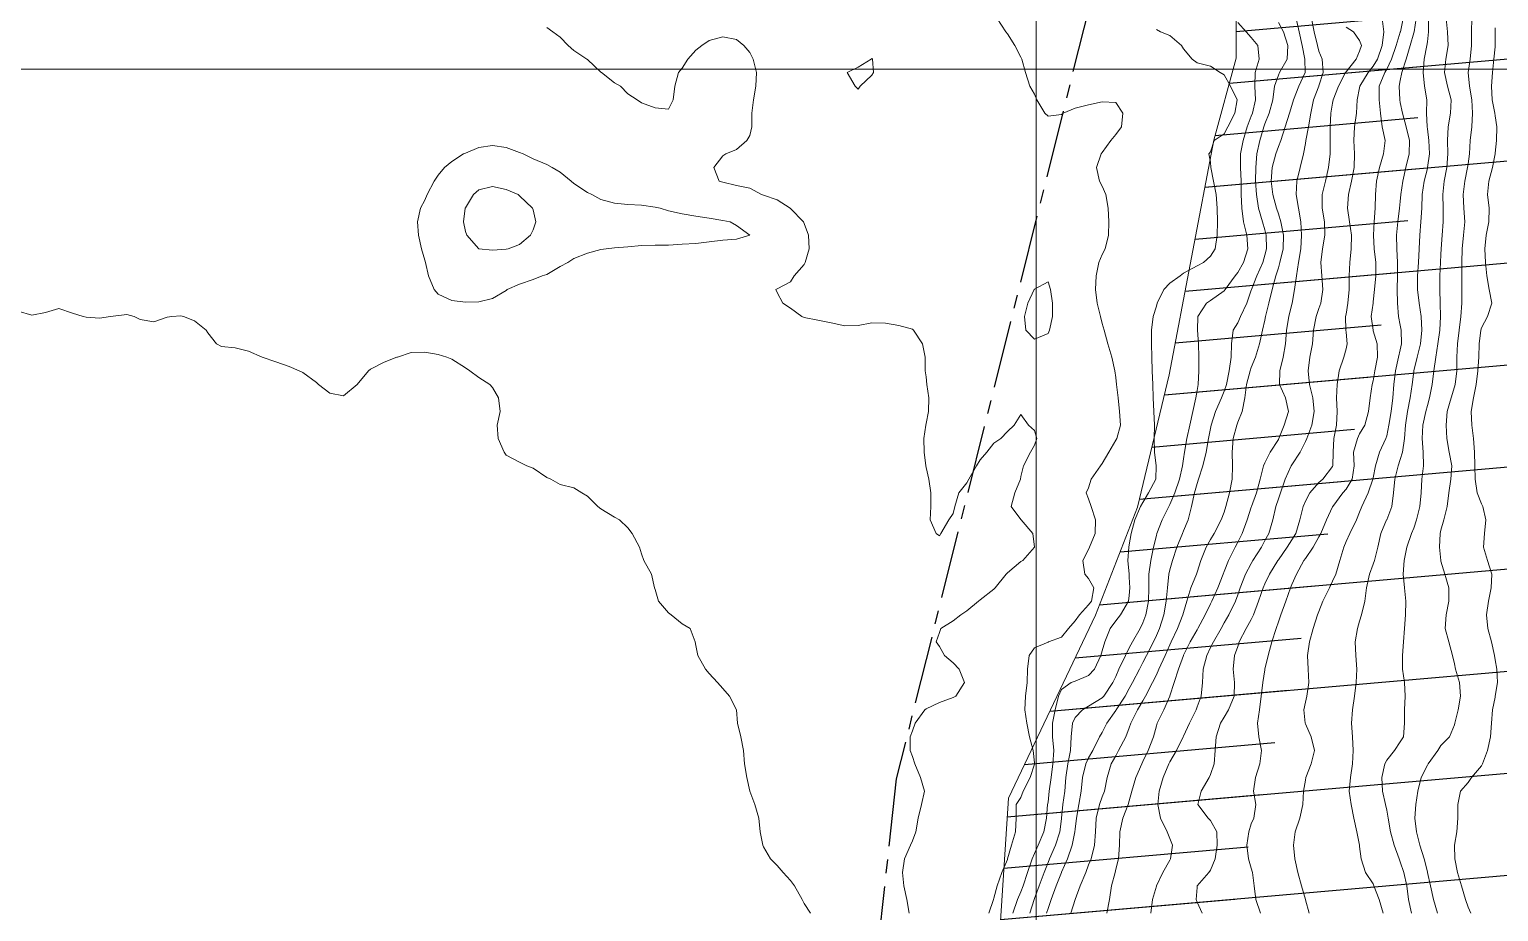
# Model space of a CAD drawing. Header units: centimetres. Extents: x 0 to 642158, y -847 to 649707.
# Drawn here: x 617029.7 to 617083.9, y 621556.3 to 621588.8 of the extents above; entities that cross this region are included whole.
import ezdxf

# ---------------------------------------------------------------- set-up
doc = ezdxf.new("R2010")
doc.units = ezdxf.units.CM
doc.header["$MEASUREMENT"] = 0
doc.linetypes.add('CENTERX2', pattern=[4, 2.5, -0.5, 0.5, -0.5])
for name, color, linetype, lineweight in [('MEV_grille', 254, 'Continuous', 9), ('MEV_schema paysager_V', 7, 'Continuous', 20), ('WAL_topographie 0.5', 253, 'Continuous', 20)]:
    doc.layers.add(name, color=color, linetype=linetype, lineweight=lineweight)
doc.layers.add('MEV_schema paysager_Ha', color=7, linetype='Continuous', lineweight=25, transparency=0.13)
doc.layers.add('SPW_parcellaire cadastral', color=7, linetype='CENTERX2', lineweight=25, true_color=0xff0542)

# ---------------------------------------------------------------- blocks, each defined once
blk = doc.blocks.new('*U114')
at = {"layer": 'MEV_grille', "transparency": 33554687}
blk.add_lwpolyline([(-1338.461, 0), (1338.461, 0)], dxfattribs=at)
blk = doc.blocks.new('*U115')
at = {"layer": 'MEV_grille', "color": 0, "linetype": 'ByBlock', "lineweight": -2, "transparency": 16777216}
blk.add_blockref('*U114', (0, -800), dxfattribs=at)
blk = doc.blocks.new('*U112')
at = {"layer": 'MEV_grille', "transparency": 33554687}
blk.add_lwpolyline([(0, 1825.476), (0, -1825.476)], dxfattribs=at)
blk = doc.blocks.new('*U113')
at = {"layer": 'MEV_grille', "color": 0, "linetype": 'ByBlock', "lineweight": -2, "transparency": 16777216}
blk.add_blockref('*U112', (1700, 0), dxfattribs=at)

msp = doc.modelspace()

# ---------------------------------------------------------------- hatches: boundary and pattern name
at = {"layer": 'MEV_schema paysager_Ha', "transparency": 33554687}
h = msp.add_hatch(dxfattribs=at)
h.set_pattern_fill('ANSI31', color=60, scale=30, angle=320)
h.paths.add_polyline_path([(617170.419, 620834.567), (617172.651, 620836.166), (617173.767, 620838.36), (617176.52, 620837.394), (617174.806, 620846.341), (617170.861, 620863.855), (617160.166, 620908.624), (617154.776, 620933.562), (617146.673, 620971.647), (617141.556, 621000.514), (617137.768, 621021.34), (617128.09, 621079.063), (617126.156, 621093.864), (617119.316, 621143.104), (617111.792, 621208.391), (617108.156, 621251.964), (617106.162, 621276.436), (617103.961, 621303.676), (617102.134, 621336.288), (617100.135, 621389.845), (617096.516, 621463.981), (617093.32, 621529.296), (617090.317, 621582.148), (617088.875, 621608.789), (617089.552, 621610.434), (617091.584, 621610.24), (617079.838, 621624.63), (617079.15, 621614.869), (617077.224, 621610.745), (617075.161, 621604.283), (617075.024, 621597.272), (617074.199, 621592.185), (617074.199, 621587.785), (617073.373, 621584.761), (617071.723, 621576.1), (617070.554, 621571.223), (617069.004, 621567.237), (617065.792, 621560.483), (617065.459, 621555.39), (617064.352, 621548.747), (617063.248, 621545.861), (617063.538, 621539.763), (617064.894, 621531.341), (617066.831, 621523.888), (617067.993, 621518.758), (617069.311, 621511.094), (617070.285, 621505.466), (617073.425, 621497.132), (617077.756, 621487.932), (617080.679, 621477.434), (617081.545, 621462.498), (617082.024, 621453.112), (617079.891, 621448.421), (617077.757, 621439.358), (617074.131, 621434.987), (617070.825, 621431.469), (617069.438, 621426.671), (617071.018, 621420.988), (617073.27, 621414.516), (617077.07, 621409.311), (617077.914, 621402.699), (617079.322, 621395.946), (617077.774, 621388.912), (617077.028, 621379.272), (617077.18, 621366.49), (617077.637, 621354.926), (617081.138, 621345.34), (617084.667, 621339.141), (617088.419, 621332.55), (617091.943, 621324.141), (617093.489, 621313.549), (617093.991, 621301.308), (617095.095, 621293.181), (617098.226, 621286.522), (617098.599, 621269.214), (617098.32, 621260.56), (617100.919, 621240.097), (617102.163, 621224.304), (617102.661, 621213.61), (617104.31, 621203.418), (617105.03, 621196.058), (617108.853, 621175.666), (617110.452, 621164.481), (617113.761, 621137.233), (617115.569, 621117.477), (617117.489, 621112.22), (617116.988, 621109.132), (617114.316, 621105.794), (617111.985, 621102.229), (617112.056, 621101.1), (617120.765, 621101.771), (617121.63, 621095.928), (617112.376, 621095.304), (617112.524, 621092.145), (617113.883, 621089.004), (617118.105, 621088.839), (617120.775, 621088.744), (617122.967, 621085.98), (617123.825, 621080.262), (617124.207, 621073.973), (617125.553, 621066.79), (617126.9, 621057.169), (617128.055, 621049.377), (617129.783, 621041.532), (617130.994, 621026.347), (617134.207, 621004.931), (617136.145, 620988.525), (617136.031, 620979.069), (617142.374, 620949.543), (617145.918, 620930.208), (617153.153, 620899.212), (617158.672, 620872.657), (617161.08, 620858.212), (617163.85, 620847.016), (617167.101, 620840.155), (617169.922, 620834.909)])
h = msp.add_hatch(dxfattribs=at)
h.set_pattern_fill('ANSI31', color=60, scale=15, angle=320)
h.paths.add_polyline_path([(617170.419, 620834.567), (617172.651, 620836.166), (617173.767, 620838.36), (617172.164, 620839.948), (617169.222, 620844.997), (617165.011, 620861.103), (617155.295, 620905.773), (617149.967, 620930.558), (617141.637, 620968.956), (617138.302, 620999.865), (617134.651, 621021.029), (617125.75, 621078.391), (617121.772, 621092.578), (617115.806, 621141.831), (617107.516, 621206.061), (617103.711, 621250.656), (617102.096, 621275.072), (617098.522, 621305.188), (617095.036, 621336.316), (617086.438, 621359.081), (617085.934, 621388.312), (617080.11, 621426.004), (617086.838, 621442.658), (617088.578, 621463.389), (617083.681, 621500.211), (617076.945, 621529.071), (617073.11, 621552.713), (617080.742, 621582.645), (617082.21, 621610.23), (617089.552, 621610.434), (617091.584, 621610.24), (617079.838, 621624.63), (617079.15, 621614.869), (617077.224, 621610.745), (617075.161, 621604.283), (617075.024, 621597.272), (617074.199, 621592.185), (617074.199, 621587.785), (617073.373, 621584.761), (617071.723, 621576.1), (617070.554, 621571.223), (617069.004, 621567.237), (617065.792, 621560.483), (617065.459, 621555.39), (617064.352, 621548.747), (617063.248, 621545.861), (617063.538, 621539.763), (617064.894, 621531.341), (617066.831, 621523.888), (617067.993, 621518.758), (617069.311, 621511.094), (617070.285, 621505.466), (617073.425, 621497.132), (617077.756, 621487.932), (617080.679, 621477.434), (617081.545, 621462.498), (617082.024, 621453.112), (617079.891, 621448.421), (617077.757, 621439.358), (617074.131, 621434.987), (617070.825, 621431.469), (617069.438, 621426.671), (617071.018, 621420.988), (617073.27, 621414.516), (617077.07, 621409.311), (617077.914, 621402.699), (617079.322, 621395.946), (617077.774, 621388.912), (617077.028, 621379.272), (617077.18, 621366.49), (617077.637, 621354.926), (617081.138, 621345.34), (617084.667, 621339.141), (617088.419, 621332.55), (617091.943, 621324.141), (617093.489, 621313.549), (617093.991, 621301.308), (617095.095, 621293.181), (617098.226, 621286.522), (617098.599, 621269.214), (617098.32, 621260.56), (617100.919, 621240.097), (617102.163, 621224.304), (617102.661, 621213.61), (617104.31, 621203.418), (617105.03, 621196.058), (617108.853, 621175.666), (617110.452, 621164.481), (617113.761, 621137.233), (617115.569, 621117.477), (617117.489, 621112.22), (617116.988, 621109.132), (617114.316, 621105.794), (617111.985, 621102.229), (617112.056, 621101.1), (617120.765, 621101.771), (617121.63, 621095.928), (617112.376, 621095.304), (617112.524, 621092.145), (617113.883, 621089.004), (617118.105, 621088.839), (617120.775, 621088.744), (617122.967, 621085.98), (617123.825, 621080.262), (617124.207, 621073.973), (617125.553, 621066.79), (617126.9, 621057.169), (617128.055, 621049.377), (617129.783, 621041.532), (617130.994, 621026.347), (617134.207, 621004.931), (617136.145, 620988.525), (617136.031, 620979.069), (617142.374, 620949.543), (617145.918, 620930.208), (617153.153, 620899.212), (617158.672, 620872.657), (617161.08, 620858.212), (617163.85, 620847.016), (617167.101, 620840.155), (617169.922, 620834.909)])

# ---------------------------------------------------------------- linework, layer by layer
at = {"layer": 'MEV_schema paysager_V', "color": 60}
msp.add_lwpolyline([(617079.838, 621624.63), (617079.15, 621614.869), (617077.224, 621610.745), (617075.161, 621604.283), (617075.024, 621597.272), (617074.199, 621592.185), (617074.199, 621587.785), (617073.373, 621584.761), (617071.723, 621576.1), (617070.554, 621571.223), (617069.004, 621567.237), (617065.792, 621560.483), (617065.459, 621555.39), (617064.352, 621548.747), (617063.248, 621545.861), (617063.538, 621539.763), (617064.894, 621531.341), (617066.831, 621523.888), (617067.993, 621518.758), (617069.311, 621511.094), (617070.285, 621505.466), (617073.425, 621497.132), (617077.756, 621487.932)], dxfattribs=at)
at = {"layer": 'SPW_parcellaire cadastral'}
msp.add_lwpolyline([(616989.386, 621518.755), (617003.411, 621588.822), (617014.017, 621587.777), (617020.334, 621619.637), (617020.409, 621620.015), (617020.145, 621620.081), (617020.906, 621623.797), (617021.113, 621624.813), (617021.368, 621626.049), (617021.741, 621627.867), (617021.82, 621628.253), (617023.529, 621636.589), (617028.482, 621635.639), (617073.532, 621626.364), (617068.777, 621589.714), (617061.65, 621561.203), (617059.513, 621541.743), (617051.624, 621539.157), (616989.386, 621518.755)], dxfattribs=at)
at = {"layer": 'WAL_topographie 0.5'}
for points in [[(617065.375, 621589.25), (617065.697, 621588.75), (617065.75, 621588.676), (617066.024, 621588.25), (617066.25, 621587.818), (617066.279, 621587.75), (617066.417, 621587.25), (617066.577, 621586.75), (617066.75, 621586.457), (617066.841, 621586.25), (617067.135, 621585.75), (617067.25, 621585.648), (617067.75, 621585.709), (617067.815, 621585.75), (617068.25, 621585.934), (617068.75, 621586.068), (617069.25, 621586.17), (617069.75, 621586.149), (617070.013, 621585.75), (617069.958, 621585.25), (617069.75, 621584.964), (617069.565, 621584.75), (617069.25, 621584.308), (617069.209, 621584.25), (617069.036, 621583.75), (617069.154, 621583.25), (617069.25, 621583.068), (617069.38, 621582.75), (617069.469, 621582.25), (617069.492, 621581.75), (617069.487, 621581.25), (617069.357, 621580.75), (617069.25, 621580.545), (617069.131, 621580.25), (617069.031, 621579.75), (617069.001, 621579.25), (617069.064, 621578.75), (617069.19, 621578.25), (617069.25, 621578), (617069.318, 621577.75), (617069.463, 621577.25), (617069.607, 621576.75), (617069.712, 621576.25), (617069.75, 621576), (617069.782, 621575.75), (617069.84, 621575.25), (617069.884, 621574.75), (617069.92, 621574.25), (617069.791, 621573.75), (617069.75, 621573.69), (617069.491, 621573.25), (617069.25, 621572.828), (617069.185, 621572.75), (617068.847, 621572.25), (617068.75, 621571.934), (617068.663, 621571.75), (617068.75, 621571.53), (617068.841, 621571.25), (617069.007, 621570.75), (617068.985, 621570.25), (617068.779, 621569.75), (617068.75, 621569.663), (617068.535, 621569.25), (617068.604, 621568.75), (617068.75, 621568.591), (617068.938, 621568.25), (617068.85, 621567.75), (617068.75, 621567.621), (617068.416, 621567.25), (617068.25, 621567.029), (617068, 621566.75), (617067.75, 621566.422), (617067.262, 621566.25), (617067.25, 621566.247), (617066.75, 621566.036), (617066.549, 621565.75), (617066.489, 621565.25), (617066.483, 621564.75), (617066.422, 621564.25), (617066.4, 621563.75), (617066.472, 621563.25), (617066.569, 621562.75), (617066.704, 621562.25), (617066.75, 621561.796), (617066.752, 621561.75), (617066.75, 621561.737), (617066.591, 621561.25), (617066.33, 621560.75), (617066.25, 621560.512), (617066.077, 621560.25), (617066.07, 621559.75), (617066.045, 621559.25), (617065.902, 621558.75), (617065.756, 621558.25), (617065.75, 621558.225), (617065.551, 621557.75), (617065.37, 621557.25), (617065.25, 621556.794), (617065.234, 621556.75), (617065.063, 621556.25)], [(617076.413, 621589.25), (617076.52, 621588.75), (617076.628, 621588.25), (617076.73, 621587.75), (617076.736, 621587.25), (617076.505, 621586.75), (617076.313, 621586.25), (617076.25, 621586.035), (617076.161, 621585.75), (617076.005, 621585.25), (617075.842, 621584.75), (617075.75, 621584.527), (617075.652, 621584.25), (617075.519, 621583.75), (617075.486, 621583.25), (617075.552, 621582.75), (617075.686, 621582.25), (617075.75, 621582.04), (617075.841, 621581.75), (617075.935, 621581.25), (617075.926, 621580.75), (617075.811, 621580.25), (617075.75, 621580.048), (617075.657, 621579.75), (617075.522, 621579.25), (617075.398, 621578.75), (617075.279, 621578.25), (617075.25, 621578.117), (617075.163, 621577.75), (617075.059, 621577.25), (617074.912, 621576.75), (617074.75, 621576.378), (617074.706, 621576.25), (617074.577, 621575.75), (617074.513, 621575.25), (617074.412, 621574.75), (617074.25, 621574.357), (617074.213, 621574.25), (617074.089, 621573.75), (617074.051, 621573.25), (617074.062, 621572.75), (617074.048, 621572.25), (617073.945, 621571.75), (617073.816, 621571.25), (617073.75, 621571.034), (617073.644, 621570.75), (617073.38, 621570.25), (617073.25, 621570.03), (617073.085, 621569.75), (617072.892, 621569.25), (617072.75, 621568.825), (617072.724, 621568.75), (617072.522, 621568.25), (617072.373, 621567.75), (617072.25, 621567.335), (617072.23, 621567.25), (617072.029, 621566.75), (617071.798, 621566.25), (617071.75, 621566.143), (617071.576, 621565.75), (617071.344, 621565.25), (617071.25, 621565.041), (617071.108, 621564.75), (617070.85, 621564.25), (617070.75, 621564.082), (617070.553, 621563.75), (617070.312, 621563.25), (617070.25, 621563.083), (617070.122, 621562.75), (617069.856, 621562.25), (617069.75, 621562.053), (617069.585, 621561.75), (617069.428, 621561.25), (617069.336, 621560.75), (617069.25, 621560.542), (617069.156, 621560.25), (617069.024, 621559.75), (617069, 621559.25), (617068.966, 621558.75), (617068.838, 621558.25), (617068.75, 621558.024), (617068.643, 621557.75), (617068.439, 621557.25), (617068.25, 621556.75), (617068.25, 621556.75), (617068.097, 621556.25)], [(617076.972, 621589.25), (617077.07, 621588.75), (617077.196, 621588.25), (617077.25, 621588.039), (617077.362, 621587.75), (617077.404, 621587.25), (617077.25, 621586.758), (617077.247, 621586.75), (617077.044, 621586.25), (617076.945, 621585.75), (617076.86, 621585.25), (617076.77, 621584.75), (617076.75, 621584.637), (617076.673, 621584.25), (617076.55, 621583.75), (617076.432, 621583.25), (617076.41, 621582.75), (617076.494, 621582.25), (617076.582, 621581.75), (617076.606, 621581.25), (617076.576, 621580.75), (617076.499, 621580.25), (617076.417, 621579.75), (617076.352, 621579.25), (617076.26, 621578.75), (617076.25, 621578.712), (617076.141, 621578.25), (617076.053, 621577.75), (617076.011, 621577.25), (617075.93, 621576.75), (617075.804, 621576.25), (617075.793, 621575.75), (617076.02, 621575.25), (617076.12, 621574.75), (617075.964, 621574.25), (617075.766, 621573.75), (617075.75, 621573.722), (617075.452, 621573.25), (617075.25, 621572.859), (617075.205, 621572.75), (617075.078, 621572.25), (617074.942, 621571.75), (617074.761, 621571.25), (617074.75, 621571.217), (617074.599, 621570.75), (617074.414, 621570.25), (617074.25, 621569.926), (617074.157, 621569.75), (617073.91, 621569.25), (617073.75, 621568.844), (617073.713, 621568.75), (617073.517, 621568.25), (617073.298, 621567.75), (617073.25, 621567.655), (617073.052, 621567.25), (617072.78, 621566.75), (617072.75, 621566.701), (617072.5, 621566.25), (617072.25, 621565.76), (617072.246, 621565.75), (617072.06, 621565.25), (617071.9, 621564.75), (617071.75, 621564.261), (617071.746, 621564.25), (617071.521, 621563.75), (617071.279, 621563.25), (617071.25, 621563.158), (617071.14, 621562.75), (617070.949, 621562.25), (617070.75, 621561.836), (617070.708, 621561.75), (617070.492, 621561.25), (617070.347, 621560.75), (617070.25, 621560.388), (617070.206, 621560.25), (617070.008, 621559.75), (617069.9, 621559.25), (617069.892, 621558.75), (617069.847, 621558.25), (617069.75, 621557.867), (617069.723, 621557.75), (617069.597, 621557.25), (617069.515, 621556.75), (617069.426, 621556.25)], [(617079.583, 621589.25), (617079.64, 621588.75), (617079.581, 621588.25), (617079.409, 621587.75), (617079.25, 621587.489), (617079.061, 621587.25), (617078.76, 621586.75), (617078.75, 621586.688), (617078.661, 621586.25), (617078.632, 621585.75), (617078.56, 621585.25), (617078.541, 621584.75), (617078.558, 621584.25), (617078.545, 621583.75), (617078.453, 621583.25), (617078.345, 621582.75), (617078.306, 621582.25), (617078.376, 621581.75), (617078.446, 621581.25), (617078.439, 621580.75), (617078.388, 621580.25), (617078.363, 621579.75), (617078.365, 621579.25), (617078.317, 621578.75), (617078.25, 621578.337), (617078.234, 621578.25), (617078.244, 621577.75), (617078.25, 621577.681), (617078.287, 621577.25), (617078.25, 621577.063), (617078.169, 621576.75), (617077.989, 621576.25), (617077.919, 621575.75), (617077.902, 621575.25), (617077.92, 621574.75), (617077.897, 621574.25), (617077.801, 621573.75), (617077.768, 621573.25), (617077.761, 621572.75), (617077.75, 621572.722), (617077.393, 621572.25), (617077.25, 621572.126), (617076.912, 621571.75), (617076.75, 621571.442), (617076.666, 621571.25), (617076.546, 621570.75), (617076.397, 621570.25), (617076.25, 621570.019), (617076.08, 621569.75), (617075.75, 621569.28), (617075.73, 621569.25), (617075.429, 621568.75), (617075.25, 621568.39), (617075.184, 621568.25), (617075.021, 621567.75), (617074.836, 621567.25), (617074.75, 621567.084), (617074.565, 621566.75), (617074.306, 621566.25), (617074.25, 621566.087), (617074.133, 621565.75), (617074.079, 621565.25), (617074.133, 621564.75), (617074.125, 621564.25), (617073.915, 621563.75), (617073.75, 621563.47), (617073.614, 621563.25), (617073.454, 621562.75), (617073.423, 621562.25), (617073.385, 621561.75), (617073.25, 621561.358), (617073.195, 621561.25), (617072.899, 621560.75), (617072.782, 621560.25), (617073.157, 621559.75), (617073.25, 621559.667), (617073.474, 621559.25), (617073.495, 621558.75), (617073.423, 621558.25), (617073.25, 621557.833), (617073.184, 621557.75), (617072.756, 621557.25), (617072.75, 621557.194), (617072.719, 621556.75), (617072.75, 621556.649), (617072.934, 621556.25)], [(617080.355, 621589.25), (617080.253, 621588.75), (617080.25, 621588.742), (617080.096, 621588.25), (617079.93, 621587.75), (617079.75, 621587.375), (617079.679, 621587.25), (617079.474, 621586.75), (617079.465, 621586.25), (617079.518, 621585.75), (617079.587, 621585.25), (617079.688, 621584.75), (617079.635, 621584.25), (617079.48, 621583.75), (617079.371, 621583.25), (617079.337, 621582.75), (617079.318, 621582.25), (617079.283, 621581.75), (617079.258, 621581.25), (617079.286, 621580.75), (617079.345, 621580.25), (617079.345, 621579.75), (617079.304, 621579.25), (617079.25, 621578.795), (617079.244, 621578.75), (617079.18, 621578.25), (617079.244, 621577.75), (617079.25, 621577.73), (617079.402, 621577.25), (617079.41, 621576.75), (617079.315, 621576.25), (617079.25, 621575.878), (617079.217, 621575.75), (617079.143, 621575.25), (617079.082, 621574.75), (617078.94, 621574.25), (617078.75, 621573.921), (617078.67, 621573.75), (617078.525, 621573.25), (617078.545, 621572.75), (617078.471, 621572.25), (617078.25, 621571.891), (617078.129, 621571.75), (617077.758, 621571.25), (617077.75, 621571.235), (617077.524, 621570.75), (617077.316, 621570.25), (617077.25, 621570.124), (617077.037, 621569.75), (617076.75, 621569.328), (617076.694, 621569.25), (617076.424, 621568.75), (617076.25, 621568.375), (617076.198, 621568.25), (617076.021, 621567.75), (617075.838, 621567.25), (617075.75, 621566.998), (617075.669, 621566.75), (617075.509, 621566.25), (617075.374, 621565.75), (617075.256, 621565.25), (617075.25, 621565.222), (617075.179, 621564.75), (617075.121, 621564.25), (617075.053, 621563.75), (617074.984, 621563.25), (617075.026, 621562.75), (617075.123, 621562.25), (617075.064, 621561.75), (617074.902, 621561.25), (617074.834, 621560.75), (617074.918, 621560.25), (617074.84, 621559.75), (617074.75, 621559.535), (617074.664, 621559.25), (617074.589, 621558.75), (617074.65, 621558.25), (617074.75, 621557.906), (617074.8, 621557.75), (617074.859, 621557.25), (617074.915, 621556.75), (617075.089, 621556.25)], [(617080.838, 621589.25), (617080.759, 621588.75), (617080.75, 621588.72), (617080.614, 621588.25), (617080.463, 621587.75), (617080.306, 621587.25), (617080.25, 621586.961), (617080.209, 621586.75), (617080.233, 621586.25), (617080.25, 621586.15), (617080.326, 621585.75), (617080.47, 621585.25), (617080.591, 621584.75), (617080.579, 621584.25), (617080.454, 621583.75), (617080.341, 621583.25), (617080.276, 621582.75), (617080.25, 621582.5), (617080.222, 621582.25), (617080.164, 621581.75), (617080.116, 621581.25), (617080.119, 621580.75), (617080.151, 621580.25), (617080.151, 621579.75), (617080.14, 621579.25), (617080.146, 621578.75), (617080.182, 621578.25), (617080.25, 621577.937), (617080.282, 621577.75), (617080.298, 621577.25), (617080.25, 621577.031), (617080.189, 621576.75), (617080.072, 621576.25), (617080.016, 621575.75), (617079.978, 621575.25), (617079.91, 621574.75), (617079.826, 621574.25), (617079.75, 621573.849), (617079.719, 621573.75), (617079.48, 621573.25), (617079.332, 621572.75), (617079.25, 621572.299), (617079.242, 621572.25), (617079.064, 621571.75), (617078.829, 621571.25), (617078.75, 621571.037), (617078.636, 621570.75), (617078.392, 621570.25), (617078.25, 621569.955), (617078.161, 621569.75), (617078.016, 621569.25), (617077.869, 621568.75), (617077.75, 621568.491), (617077.632, 621568.25), (617077.396, 621567.75), (617077.25, 621567.378), (617077.199, 621567.25), (617077.031, 621566.75), (617076.897, 621566.25), (617076.828, 621565.75), (617076.856, 621565.25), (617076.877, 621564.75), (617076.8, 621564.25), (617076.75, 621564.027), (617076.69, 621563.75), (617076.741, 621563.25), (617076.75, 621563.229), (617076.957, 621562.75), (617077.079, 621562.25), (617076.957, 621561.75), (617076.765, 621561.25), (617076.75, 621561.15), (617076.681, 621560.75), (617076.656, 621560.25), (617076.546, 621559.75), (617076.376, 621559.25), (617076.314, 621558.75), (617076.364, 621558.25), (617076.472, 621557.75), (617076.6, 621557.25), (617076.747, 621556.75), (617076.75, 621556.738), (617076.888, 621556.25)], [(617081.295, 621589.25), (617081.294, 621588.75), (617081.25, 621588.387), (617081.234, 621588.25), (617081.134, 621587.75), (617081.09, 621587.25), (617081.148, 621586.75), (617081.228, 621586.25), (617081.222, 621585.75), (617081.24, 621585.25), (617081.25, 621585.177), (617081.304, 621584.75), (617081.328, 621584.25), (617081.259, 621583.75), (617081.25, 621583.715), (617081.129, 621583.25), (617081.058, 621582.75), (617081.042, 621582.25), (617081.014, 621581.75), (617080.977, 621581.25), (617080.953, 621580.75), (617080.924, 621580.25), (617080.891, 621579.75), (617080.891, 621579.25), (617080.947, 621578.75), (617081.02, 621578.25), (617081.045, 621577.75), (617080.993, 621577.25), (617080.872, 621576.75), (617080.754, 621576.25), (617080.75, 621576.223), (617080.69, 621575.75), (617080.616, 621575.25), (617080.516, 621574.75), (617080.441, 621574.25), (617080.405, 621573.75), (617080.33, 621573.25), (617080.25, 621572.984), (617080.171, 621572.75), (617080.053, 621572.25), (617080.001, 621571.75), (617079.944, 621571.25), (617079.75, 621570.757), (617079.747, 621570.75), (617079.536, 621570.25), (617079.422, 621569.75), (617079.293, 621569.25), (617079.25, 621569.116), (617079.113, 621568.75), (617079.006, 621568.25), (617078.939, 621567.75), (617078.823, 621567.25), (617078.75, 621567.019), (617078.671, 621566.75), (617078.583, 621566.25), (617078.61, 621565.75), (617078.651, 621565.25), (617078.621, 621564.75), (617078.556, 621564.25), (617078.482, 621563.75), (617078.449, 621563.25), (617078.488, 621562.75), (617078.508, 621562.25), (617078.485, 621561.75), (617078.412, 621561.25), (617078.367, 621560.75), (617078.432, 621560.25), (617078.538, 621559.75), (617078.643, 621559.25), (617078.744, 621558.75), (617078.75, 621558.7), (617078.806, 621558.25), (617078.964, 621557.75), (617079.25, 621557.33), (617079.279, 621557.25), (617079.474, 621556.75), (617079.623, 621556.25)], [(617081.942, 621589.25), (617081.997, 621588.75), (617082.018, 621588.25), (617081.928, 621587.75), (617081.883, 621587.25), (617081.996, 621586.75), (617082.133, 621586.25), (617082.109, 621585.75), (617082.016, 621585.25), (617081.998, 621584.75), (617082.007, 621584.25), (617081.968, 621583.75), (617081.872, 621583.25), (617081.82, 621582.75), (617081.833, 621582.25), (617081.831, 621581.75), (617081.792, 621581.25), (617081.76, 621580.75), (617081.75, 621580.542), (617081.735, 621580.25), (617081.713, 621579.75), (617081.706, 621579.25), (617081.723, 621578.75), (617081.738, 621578.25), (617081.709, 621577.75), (617081.639, 621577.25), (617081.563, 621576.75), (617081.488, 621576.25), (617081.423, 621575.75), (617081.328, 621575.25), (617081.25, 621574.976), (617081.191, 621574.75), (617081.088, 621574.25), (617081.062, 621573.75), (617081.089, 621573.25), (617081.101, 621572.75), (617081.047, 621572.25), (617081.018, 621571.75), (617080.968, 621571.25), (617080.85, 621570.75), (617080.75, 621570.442), (617080.669, 621570.25), (617080.49, 621569.75), (617080.392, 621569.25), (617080.354, 621568.75), (617080.409, 621568.25), (617080.46, 621567.75), (617080.442, 621567.25), (617080.404, 621566.75), (617080.367, 621566.25), (617080.331, 621565.75), (617080.335, 621565.25), (617080.402, 621564.75), (617080.432, 621564.25), (617080.403, 621563.75), (617080.407, 621563.25), (617080.363, 621562.75), (617080.25, 621562.561), (617080.041, 621562.25), (617079.75, 621561.889), (617079.681, 621561.75), (617079.574, 621561.25), (617079.588, 621560.75), (617079.699, 621560.25), (617079.75, 621560.044), (617079.809, 621559.75), (617079.895, 621559.25), (617080.028, 621558.75), (617080.209, 621558.25), (617080.25, 621558.142), (617080.378, 621557.75), (617080.487, 621557.25), (617080.551, 621556.75), (617080.665, 621556.25)], [(617082.893, 621589.25), (617082.877, 621588.75), (617082.883, 621588.25), (617082.827, 621587.75), (617082.761, 621587.25), (617082.81, 621586.75), (617082.892, 621586.25), (617082.92, 621585.75), (617082.888, 621585.25), (617082.829, 621584.75), (617082.799, 621584.25), (617082.75, 621583.884), (617082.735, 621583.75), (617082.63, 621583.25), (617082.573, 621582.75), (617082.6, 621582.25), (617082.627, 621581.75), (617082.587, 621581.25), (617082.536, 621580.75), (617082.522, 621580.25), (617082.527, 621579.75), (617082.526, 621579.25), (617082.516, 621578.75), (617082.484, 621578.25), (617082.418, 621577.75), (617082.356, 621577.25), (617082.34, 621576.75), (617082.334, 621576.25), (617082.277, 621575.75), (617082.25, 621575.655), (617082.128, 621575.25), (617081.984, 621574.75), (617081.94, 621574.25), (617081.962, 621573.75), (617082.058, 621573.25), (617082.156, 621572.75), (617082.119, 621572.25), (617082.037, 621571.75), (617081.985, 621571.25), (617081.854, 621570.75), (617081.75, 621570.379), (617081.725, 621570.25), (617081.695, 621569.75), (617081.746, 621569.25), (617081.75, 621569.236), (617081.897, 621568.75), (617082.036, 621568.25), (617082.041, 621567.75), (617081.947, 621567.25), (617081.911, 621566.75), (617082.042, 621566.25), (617082.183, 621565.75), (617082.25, 621565.441), (617082.289, 621565.25), (617082.432, 621564.75), (617082.467, 621564.25), (617082.382, 621563.75), (617082.266, 621563.25), (617082.25, 621563.192), (617082.07, 621562.75), (617081.75, 621562.435), (617081.635, 621562.25), (617081.274, 621561.75), (617081.25, 621561.707), (617081.022, 621561.25), (617080.898, 621560.75), (617080.821, 621560.25), (617080.79, 621559.75), (617080.847, 621559.25), (617080.976, 621558.75), (617081.128, 621558.25), (617081.25, 621557.768), (617081.255, 621557.75), (617081.359, 621557.25), (617081.472, 621556.75), (617081.622, 621556.25)], [(617048.75, 621588.917), (617048.982, 621588.75), (617049.25, 621588.553), (617049.538, 621588.25), (617049.75, 621588.065), (617050.233, 621587.75), (617050.25, 621587.737), (617050.75, 621587.264), (617050.767, 621587.25), (617051.25, 621586.878), (617051.468, 621586.75), (617051.75, 621586.467), (617052.083, 621586.25), (617052.25, 621586.136), (617052.75, 621585.954), (617053.25, 621585.897), (617053.421, 621586.25), (617053.476, 621586.75), (617053.62, 621587.25), (617053.75, 621587.417), (617053.955, 621587.75), (617054.25, 621588.075), (617054.476, 621588.25), (617054.75, 621588.441), (617055.25, 621588.57), (617055.75, 621588.469), (617056.03, 621588.25), (617056.25, 621587.988), (617056.37, 621587.75), (617056.491, 621587.25), (617056.472, 621586.75), (617056.379, 621586.25), (617056.324, 621585.75), (617056.321, 621585.25), (617056.25, 621584.927), (617056.139, 621584.75), (617055.75, 621584.411), (617055.365, 621584.25), (617055.25, 621584.178), (617054.917, 621583.75), (617055.109, 621583.25), (617055.25, 621583.211), (617055.75, 621583.088), (617056.25, 621582.985), (617056.671, 621582.75), (617056.75, 621582.735), (617057.25, 621582.56), (617057.737, 621582.25), (617057.75, 621582.244), (617058.231, 621581.75), (617058.25, 621581.681), (617058.409, 621581.25), (617058.433, 621580.75), (617058.289, 621580.25), (617058.25, 621580.179), (617057.884, 621579.75), (617057.75, 621579.538), (617057.25, 621579.27), (617057.2, 621579.25), (617057.25, 621579.139), (617057.469, 621578.75), (617057.75, 621578.563), (617058.167, 621578.25), (617058.25, 621578.217), (617058.75, 621578.122), (617059.25, 621578.02), (617059.75, 621577.907), (617060.25, 621577.924), (617060.75, 621578.024), (617061.25, 621578.006), (617061.75, 621577.917), (617062.25, 621577.782), (617062.28, 621577.75), (617062.616, 621577.25), (617062.719, 621576.75), (617062.718, 621576.25), (617062.75, 621576.028), (617062.779, 621575.75), (617062.851, 621575.25), (617062.834, 621574.75), (617062.75, 621574.306), (617062.739, 621574.25), (617062.667, 621573.75), (617062.675, 621573.25), (617062.739, 621572.75), (617062.75, 621572.691), (617062.849, 621572.25), (617062.928, 621571.75), (617062.924, 621571.25), (617062.901, 621570.75), (617063.118, 621570.25), (617063.25, 621570.163), (617063.289, 621570.25), (617063.588, 621570.75), (617063.75, 621570.983), (617063.816, 621571.25), (617063.96, 621571.75), (617064.25, 621572.125), (617064.328, 621572.25), (617064.606, 621572.75), (617064.75, 621572.963), (617064.998, 621573.25), (617065.25, 621573.579), (617065.515, 621573.75), (617065.75, 621574.017), (617066.006, 621574.25), (617066.25, 621574.635), (617066.536, 621574.25), (617066.75, 621574.053), (617066.832, 621573.75), (617066.75, 621573.505), (617066.605, 621573.25), (617066.351, 621572.75), (617066.25, 621572.35), (617066.23, 621572.25), (617066.025, 621571.75), (617065.886, 621571.25), (617066.25, 621570.771), (617066.265, 621570.75), (617066.694, 621570.25), (617066.746, 621569.75), (617066.318, 621569.25), (617066.25, 621569.214), (617065.75, 621568.801), (617065.708, 621568.75), (617065.298, 621568.25), (617065.25, 621568.2), (617064.75, 621567.8), (617064.685, 621567.75), (617064.25, 621567.393), (617064.031, 621567.25), (617063.75, 621567.029), (617063.3, 621566.75), (617063.25, 621566.601), (617063.126, 621566.25), (617063.25, 621566.082), (617063.432, 621565.75), (617063.75, 621565.479), (617063.974, 621565.25), (617064.172, 621564.75), (617063.849, 621564.25), (617063.75, 621564.196), (617063.25, 621564.019), (617062.75, 621563.783), (617062.703, 621563.75), (617062.348, 621563.25), (617062.25, 621562.97), (617062.163, 621562.75), (617062.169, 621562.25), (617062.25, 621562.028), (617062.335, 621561.75), (617062.541, 621561.25), (617062.695, 621560.75), (617062.584, 621560.25), (617062.453, 621559.75), (617062.375, 621559.25), (617062.25, 621558.915), (617062.179, 621558.75), (617061.954, 621558.25), (617061.885, 621557.75), (617061.929, 621557.25), (617062.037, 621556.75), (617062.132, 621556.25)], [(617071.25, 621588.847), (617071.397, 621588.75), (617071.75, 621588.625), (617072.182, 621588.25), (617072.25, 621588.127), (617072.575, 621587.75), (617072.75, 621587.61), (617073.25, 621587.494), (617073.598, 621587.25), (617073.75, 621587.17), (617073.982, 621586.75), (617074.225, 621586.25), (617074.147, 621585.75), (617073.889, 621585.25), (617073.75, 621584.99), (617073.38, 621584.75), (617073.25, 621584.335), (617073.188, 621584.25), (617073.25, 621583.942), (617073.261, 621583.75), (617073.359, 621583.25), (617073.454, 621582.75), (617073.494, 621582.25), (617073.507, 621581.75), (617073.495, 621581.25), (617073.418, 621580.75), (617073.25, 621580.48), (617072.986, 621580.25), (617072.75, 621580.123), (617072.25, 621579.852), (617072.129, 621579.75), (617071.75, 621579.489), (617071.53, 621579.25), (617071.281, 621578.75), (617071.25, 621578.632), (617071.135, 621578.25), (617071.068, 621577.75), (617071.065, 621577.25), (617071.08, 621576.75), (617071.095, 621576.25), (617071.113, 621575.75), (617071.136, 621575.25), (617071.161, 621574.75), (617071.181, 621574.25), (617071.171, 621573.75), (617071.176, 621573.25), (617071.246, 621572.75), (617071.226, 621572.25), (617070.958, 621571.75), (617070.75, 621571.398), (617070.662, 621571.25), (617070.458, 621570.75), (617070.322, 621570.25), (617070.25, 621569.838), (617070.232, 621569.75), (617070.198, 621569.25), (617070.24, 621568.75), (617070.25, 621568.639), (617070.275, 621568.25), (617070.25, 621567.964), (617070.222, 621567.75), (617069.926, 621567.25), (617069.75, 621567.025), (617069.539, 621566.75), (617069.342, 621566.25), (617069.25, 621565.922), (617069.199, 621565.75), (617068.962, 621565.25), (617068.75, 621565.008), (617068.25, 621564.805), (617068.109, 621564.75), (617067.75, 621564.496), (617067.64, 621564.25), (617067.518, 621563.75), (617067.418, 621563.25), (617067.418, 621562.75), (617067.459, 621562.25), (617067.427, 621561.75), (617067.363, 621561.25), (617067.296, 621560.75), (617067.25, 621560.339), (617067.236, 621560.25), (617067.193, 621559.75), (617067.092, 621559.25), (617066.883, 621558.75), (617066.75, 621558.445), (617066.662, 621558.25), (617066.498, 621557.75), (617066.334, 621557.25), (617066.25, 621557.03), (617066.125, 621556.75), (617065.954, 621556.25)], [(617074.25, 621589.096), (617074.559, 621588.75), (617074.75, 621588.541), (617074.993, 621588.25), (617075.047, 621587.75), (617074.889, 621587.25), (617074.879, 621586.75), (617074.908, 621586.25), (617074.791, 621585.75), (617074.75, 621585.642), (617074.605, 621585.25), (617074.446, 621584.75), (617074.35, 621584.25), (617074.354, 621583.75), (617074.377, 621583.25), (617074.383, 621582.75), (617074.406, 621582.25), (617074.468, 621581.75), (617074.583, 621581.25), (617074.629, 621580.75), (617074.466, 621580.25), (617074.25, 621579.877), (617074.151, 621579.75), (617073.785, 621579.25), (617073.75, 621579.204), (617073.25, 621578.85), (617073.099, 621578.75), (617072.774, 621578.25), (617072.772, 621577.75), (617072.809, 621577.25), (617072.822, 621576.75), (617072.819, 621576.25), (617072.788, 621575.75), (617072.75, 621575.521), (617072.703, 621575.25), (617072.592, 621574.75), (617072.486, 621574.25), (617072.374, 621573.75), (617072.285, 621573.25), (617072.25, 621573.01), (617072.209, 621572.75), (617072.098, 621572.25), (617071.933, 621571.75), (617071.75, 621571.32), (617071.711, 621571.25), (617071.464, 621570.75), (617071.269, 621570.25), (617071.25, 621570.181), (617071.142, 621569.75), (617071.042, 621569.25), (617070.971, 621568.75), (617070.972, 621568.25), (617070.957, 621567.75), (617070.857, 621567.25), (617070.75, 621566.954), (617070.648, 621566.75), (617070.364, 621566.25), (617070.25, 621566.032), (617070.104, 621565.75), (617069.868, 621565.25), (617069.75, 621564.972), (617069.645, 621564.75), (617069.306, 621564.25), (617069.25, 621564.186), (617068.75, 621563.887), (617068.521, 621563.75), (617068.25, 621563.463), (617068.159, 621563.25), (617068.1, 621562.75), (617068.076, 621562.25), (617067.981, 621561.75), (617067.907, 621561.25), (617067.866, 621560.75), (617067.8, 621560.25), (617067.753, 621559.75), (617067.75, 621559.724), (617067.687, 621559.25), (617067.526, 621558.75), (617067.307, 621558.25), (617067.25, 621558.114), (617067.105, 621557.75), (617066.928, 621557.25), (617066.75, 621556.79), (617066.735, 621556.75), (617066.576, 621556.25)], [(617075.75, 621589.102), (617075.937, 621588.75), (617076.106, 621588.25), (617076.076, 621587.75), (617075.794, 621587.25), (617075.75, 621587.156), (617075.61, 621586.75), (617075.549, 621586.25), (617075.407, 621585.75), (617075.25, 621585.356), (617075.213, 621585.25), (617075.064, 621584.75), (617074.956, 621584.25), (617074.917, 621583.75), (617074.912, 621583.25), (617074.938, 621582.75), (617075.021, 621582.25), (617075.164, 621581.75), (617075.25, 621581.455), (617075.306, 621581.25), (617075.315, 621580.75), (617075.25, 621580.514), (617075.172, 621580.25), (617074.958, 621579.75), (617074.758, 621579.25), (617074.75, 621579.224), (617074.582, 621578.75), (617074.354, 621578.25), (617074.25, 621578.026), (617074.082, 621577.75), (617074.018, 621577.25), (617074.008, 621576.75), (617073.941, 621576.25), (617073.834, 621575.75), (617073.75, 621575.501), (617073.651, 621575.25), (617073.435, 621574.75), (617073.276, 621574.25), (617073.25, 621574.127), (617073.176, 621573.75), (617073.081, 621573.25), (617072.967, 621572.75), (617072.808, 621572.25), (617072.75, 621572.093), (617072.654, 621571.75), (617072.541, 621571.25), (617072.419, 621570.75), (617072.25, 621570.354), (617072.207, 621570.25), (617072.007, 621569.75), (617071.845, 621569.25), (617071.75, 621568.915), (617071.712, 621568.75), (617071.655, 621568.25), (617071.612, 621567.75), (617071.52, 621567.25), (617071.36, 621566.75), (617071.25, 621566.486), (617071.142, 621566.25), (617070.887, 621565.75), (617070.75, 621565.487), (617070.621, 621565.25), (617070.371, 621564.75), (617070.25, 621564.53), (617070.1, 621564.25), (617069.766, 621563.75), (617069.75, 621563.72), (617069.422, 621563.25), (617069.25, 621562.908), (617069.152, 621562.75), (617068.901, 621562.25), (617068.75, 621561.975), (617068.65, 621561.75), (617068.519, 621561.25), (617068.477, 621560.75), (617068.387, 621560.25), (617068.302, 621559.75), (617068.25, 621559.339), (617068.241, 621559.25), (617068.136, 621558.75), (617067.964, 621558.25), (617067.75, 621557.761), (617067.746, 621557.75), (617067.557, 621557.25), (617067.372, 621556.75), (617067.25, 621556.418), (617067.197, 621556.25)], [(617078.25, 621588.924), (617078.529, 621588.75), (617078.75, 621588.432), (617078.815, 621588.25), (617078.75, 621588.04), (617078.62, 621587.75), (617078.25, 621587.286), (617078.231, 621587.25), (617077.971, 621586.75), (617077.777, 621586.25), (617077.75, 621586.124), (617077.682, 621585.75), (617077.658, 621585.25), (617077.668, 621584.75), (617077.666, 621584.25), (617077.605, 621583.75), (617077.488, 621583.25), (617077.366, 621582.75), (617077.37, 621582.25), (617077.455, 621581.75), (617077.466, 621581.25), (617077.377, 621580.75), (617077.324, 621580.25), (617077.359, 621579.75), (617077.394, 621579.25), (617077.313, 621578.75), (617077.25, 621578.555), (617077.149, 621578.25), (617077.052, 621577.75), (617077.008, 621577.25), (617076.916, 621576.75), (617076.845, 621576.25), (617076.905, 621575.75), (617077.026, 621575.25), (617077.074, 621574.75), (617076.988, 621574.25), (617076.801, 621573.75), (617076.75, 621573.639), (617076.561, 621573.25), (617076.25, 621572.783), (617076.227, 621572.75), (617075.998, 621572.25), (617075.829, 621571.75), (617075.75, 621571.527), (617075.656, 621571.25), (617075.542, 621570.75), (617075.395, 621570.25), (617075.25, 621569.987), (617075.125, 621569.75), (617074.81, 621569.25), (617074.75, 621569.148), (617074.536, 621568.75), (617074.337, 621568.25), (617074.25, 621567.989), (617074.165, 621567.75), (617073.919, 621567.25), (617073.75, 621566.954), (617073.638, 621566.75), (617073.353, 621566.25), (617073.25, 621566.04), (617073.105, 621565.75), (617072.972, 621565.25), (617072.953, 621564.75), (617072.9, 621564.25), (617072.75, 621563.855), (617072.716, 621563.75), (617072.476, 621563.25), (617072.25, 621562.776), (617072.238, 621562.75), (617071.991, 621562.25), (617071.75, 621561.825), (617071.711, 621561.75), (617071.502, 621561.25), (617071.346, 621560.75), (617071.302, 621560.25), (617071.403, 621559.75), (617071.649, 621559.25), (617071.75, 621559.003), (617071.848, 621558.75), (617071.771, 621558.25), (617071.75, 621558.206), (617071.485, 621557.75), (617071.252, 621557.25), (617071.25, 621557.242), (617071.11, 621556.75), (617071.044, 621556.25)], [(617083.75, 621588.904), (617083.754, 621588.75), (617083.755, 621588.25), (617083.75, 621588.199), (617083.704, 621587.75), (617083.65, 621587.25), (617083.615, 621586.75), (617083.637, 621586.25), (617083.736, 621585.75), (617083.75, 621585.66), (617083.811, 621585.25), (617083.796, 621584.75), (617083.75, 621584.281), (617083.746, 621584.25), (617083.649, 621583.75), (617083.517, 621583.25), (617083.47, 621582.75), (617083.527, 621582.25), (617083.519, 621581.75), (617083.42, 621581.25), (617083.366, 621580.75), (617083.395, 621580.25), (617083.441, 621579.75), (617083.53, 621579.25), (617083.629, 621578.75), (617083.471, 621578.25), (617083.25, 621577.843), (617083.223, 621577.75), (617083.167, 621577.25), (617083.152, 621576.75), (617083.113, 621576.25), (617083.055, 621575.75), (617082.953, 621575.25), (617082.866, 621574.75), (617082.896, 621574.25), (617082.956, 621573.75), (617082.99, 621573.25), (617083.003, 621572.75), (617083.008, 621572.25), (617083.082, 621571.75), (617083.25, 621571.35), (617083.293, 621571.25), (617083.408, 621570.75), (617083.352, 621570.25), (617083.323, 621569.75), (617083.474, 621569.25), (617083.625, 621568.75), (617083.598, 621568.25), (617083.5, 621567.75), (617083.437, 621567.25), (617083.475, 621566.75), (617083.611, 621566.25), (617083.723, 621565.75), (617083.75, 621565.59), (617083.81, 621565.25), (617083.837, 621564.75), (617083.757, 621564.25), (617083.75, 621564.217), (617083.653, 621563.75), (617083.615, 621563.25), (617083.574, 621562.75), (617083.466, 621562.25), (617083.286, 621561.75), (617083.25, 621561.684), (617082.876, 621561.25), (617082.75, 621561.063), (617082.474, 621560.75), (617082.372, 621560.25), (617082.379, 621559.75), (617082.333, 621559.25), (617082.254, 621558.75), (617082.266, 621558.25), (617082.362, 621557.75), (617082.513, 621557.25), (617082.66, 621556.75), (617082.75, 621556.472), (617082.848, 621556.25)], [(617060.312, 621586.75), (617060.25, 621586.645), (617060.132, 621586.75), (617059.843, 621587.25), (617060.25, 621587.45), (617060.721, 621587.75), (617060.75, 621587.766), (617060.769, 621587.75), (617060.81, 621587.25), (617060.75, 621587.157), (617060.312, 621586.75)], [(617047.289, 621579.25), (617047.25, 621579.219), (617046.75, 621578.924), (617046.25, 621578.796), (617045.75, 621578.78), (617045.25, 621578.842), (617044.75, 621579.082), (617044.602, 621579.25), (617044.388, 621579.75), (617044.273, 621580.25), (617044.25, 621580.336), (617044.128, 621580.75), (617044.019, 621581.25), (617043.983, 621581.75), (617044.097, 621582.25), (617044.25, 621582.547), (617044.339, 621582.75), (617044.599, 621583.25), (617044.75, 621583.467), (617044.984, 621583.75), (617045.25, 621583.97), (617045.685, 621584.25), (617045.75, 621584.285), (617046.25, 621584.491), (617046.75, 621584.561), (617047.25, 621584.483), (617047.75, 621584.31), (617047.882, 621584.25), (617048.25, 621584.077), (617048.75, 621583.86), (617048.956, 621583.75), (617049.25, 621583.577), (617049.659, 621583.25), (617049.75, 621583.167), (617050.25, 621582.824), (617050.417, 621582.75), (617050.75, 621582.577), (617051.25, 621582.437), (617051.75, 621582.381), (617052.25, 621582.361), (617052.75, 621582.29), (617052.939, 621582.25), (617053.25, 621582.148), (617053.75, 621582.038), (617054.25, 621581.961), (617054.75, 621581.877), (617055.25, 621581.791), (617055.519, 621581.75), (617055.75, 621581.61), (617056.25, 621581.25), (617056.25, 621581.25), (617056.25, 621581.25), (617055.75, 621581.113), (617055.25, 621581.076), (617054.75, 621581.01), (617054.25, 621580.952), (617053.75, 621580.919), (617053.25, 621580.89), (617052.75, 621580.891), (617052.25, 621580.875), (617051.75, 621580.823), (617051.25, 621580.791), (617050.946, 621580.75), (617050.75, 621580.73), (617050.25, 621580.596), (617049.75, 621580.394), (617049.53, 621580.25), (617049.25, 621580.098), (617048.75, 621579.809), (617048.583, 621579.75), (617048.25, 621579.622), (617047.75, 621579.451), (617047.289, 621579.25)], [(617047.323, 621580.75), (617047.25, 621580.733), (617046.75, 621580.708), (617046.25, 621580.747), (617046.244, 621580.75), (617045.799, 621581.25), (617045.75, 621581.386), (617045.685, 621581.75), (617045.745, 621582.25), (617045.75, 621582.26), (617046.044, 621582.75), (617046.25, 621582.927), (617046.75, 621583.049), (617047.25, 621582.934), (617047.696, 621582.75), (617047.75, 621582.711), (617048.231, 621582.25), (617048.25, 621582.186), (617048.347, 621581.75), (617048.25, 621581.446), (617048.15, 621581.25), (617047.75, 621580.909), (617047.323, 621580.75)], [(617067.3, 621577.75), (617067.25, 621577.625), (617066.75, 621577.417), (617066.436, 621577.75), (617066.38, 621578.25), (617066.504, 621578.75), (617066.743, 621579.25), (617066.75, 621579.261), (617067.25, 621579.536), (617067.341, 621579.25), (617067.42, 621578.75), (617067.419, 621578.25), (617067.3, 621577.75)], [(617029.25, 621578.454), (617029.75, 621578.31), (617030.25, 621578.4), (617030.75, 621578.546), (617031.25, 621578.375), (617031.639, 621578.25), (617031.75, 621578.225), (617032.25, 621578.194), (617032.65, 621578.25), (617032.75, 621578.266), (617033.25, 621578.331), (617033.528, 621578.25), (617033.75, 621578.139), (617034.25, 621578.054), (617034.75, 621578.233), (617034.917, 621578.25), (617035.25, 621578.28), (617035.341, 621578.25), (617035.75, 621578.095), (617036.185, 621577.75), (617036.25, 621577.65), (617036.566, 621577.25), (617036.75, 621577.144), (617037.25, 621577.094), (617037.75, 621576.982), (617038.25, 621576.75), (617038.25, 621576.75), (617038.75, 621576.583), (617039.25, 621576.41), (617039.613, 621576.25), (617039.75, 621576.19), (617040.25, 621575.822), (617040.333, 621575.75), (617040.75, 621575.424), (617041.25, 621575.333), (617041.75, 621575.75), (617041.75, 621575.75), (617042.174, 621576.25), (617042.25, 621576.316), (617042.75, 621576.575), (617043.217, 621576.75), (617043.25, 621576.757), (617043.75, 621576.921), (617044.25, 621576.934), (617044.75, 621576.848), (617045.062, 621576.75), (617045.25, 621576.684), (617045.75, 621576.358), (617045.917, 621576.25), (617046.25, 621576.006), (617046.65, 621575.75), (617046.75, 621575.633), (617046.97, 621575.25), (617047.037, 621574.75), (617046.923, 621574.25), (617046.963, 621573.75), (617047.185, 621573.25), (617047.25, 621573.139), (617047.75, 621572.88), (617048.019, 621572.75), (617048.25, 621572.659), (617048.75, 621572.321), (617048.904, 621572.25), (617049.25, 621572.054), (617049.75, 621571.937), (617050.05, 621571.75), (617050.25, 621571.625), (617050.641, 621571.25), (617050.75, 621571.157), (617051.25, 621570.857), (617051.438, 621570.75), (617051.75, 621570.456), (617051.909, 621570.25), (617052.169, 621569.75), (617052.25, 621569.5), (617052.333, 621569.25), (617052.614, 621568.75), (617052.729, 621568.25), (617052.75, 621568.179), (617052.87, 621567.75), (617053.25, 621567.318), (617053.338, 621567.25), (617053.75, 621566.917), (617054.042, 621566.75), (617054.229, 621566.25), (617054.25, 621566.125), (617054.325, 621565.75), (617054.615, 621565.25), (617054.75, 621565.091), (617055.05, 621564.75), (617055.25, 621564.533), (617055.491, 621564.25), (617055.75, 621563.75), (617055.75, 621563.75), (617055.794, 621563.25), (617055.91, 621562.75), (617056.011, 621562.25), (617056.053, 621561.75), (617056.137, 621561.25), (617056.25, 621560.75), (617056.25, 621560.75), (617056.426, 621560.25), (617056.575, 621559.75), (617056.625, 621559.25), (617056.723, 621558.75), (617056.75, 621558.687), (617057.006, 621558.25), (617057.25, 621558), (617057.472, 621557.75), (617057.75, 621557.445), (617057.895, 621557.25), (617058.172, 621556.75), (617058.25, 621556.607), (617058.488, 621556.25)]]:
    msp.add_lwpolyline(points, dxfattribs=at)

# ---------------------------------------------------------------- block references
at = {"layer": 'MEV_grille', "transparency": 33554687}
for name, p in [('*U113', (615366.814, 620593.644)), ('*U115', (616669.481, 622387.381))]:
    msp.add_blockref(name, p, dxfattribs=at)

doc.saveas('drawing.dxf')
